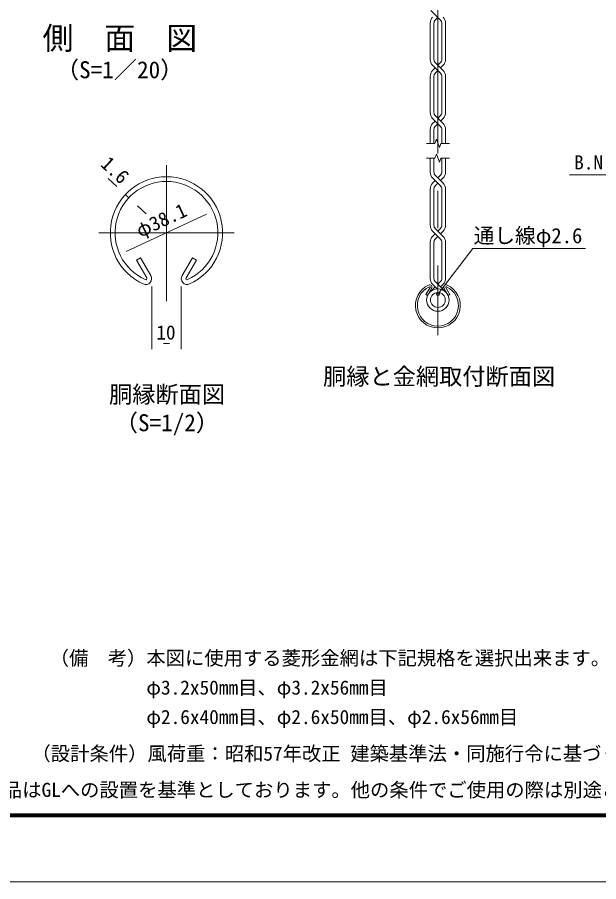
# Model space of a CAD drawing. Units: millimetres, scale not verified, with parts at other scales. Extents: x -4200 to 4200, y -2970 to 2970.
# Drawn here: x -381 to 1593, y -2970 to -36 of the extents above; entities that cross this region are included whole.
import ezdxf
from ezdxf.enums import TextEntityAlignment as Align

# ---------------------------------------------------------------- set-up
doc = ezdxf.new("R2010")
doc.units = ezdxf.units.MM
doc.header["$LTSCALE"] = 20
doc.linetypes.add('USER1', pattern=[50.8, 31.75, -6.35, 6.35, -6.35])
for name, color, linetype, lineweight in [('0-0_D-BMK', 2, 'USER1', 13), ('0-1_D-STR1', 1, 'Continuous', 18), ('0-2_D-STR3', 3, 'Continuous', 13), ('0-3_D-STR2', 7, 'Continuous', 9), ('0-4_D-STR-DIM', 7, 'Continuous', 9), ('0-6_D-STR-TXT', 7, 'Continuous', 9), ('0-8_D-TTL', 7, 'Continuous', 9)]:
    doc.layers.add(name, color=color, linetype=linetype, lineweight=lineweight)
doc.layers.add('0-7_D-TTL-TXT', color=7, linetype='Continuous')
doc.styles.add('ＭＳ ゴシック', font='')
doc.styles.get('ＭＳ ゴシック').set_extended_font_data('MS Gothic')

msp = doc.modelspace()

# ---------------------------------------------------------------- linework, layer by layer
at = {"layer": '0-0_D-BMK'}
for p, q in [((1046.96, 136.9), (1046.96, -1115.42)), ((125.67, -999.4), (125.67, -537.84)), ((-104.07, -767.58), (355.41, -767.58))]:
    msp.add_line(p, q, dxfattribs=at)
at = {"layer": '0-1_D-STR1'}
for p, q in [((23.85, -860.11), (37.74, -852.09)), ((58.94, -920.89), (23.85, -860.11)), ((72.83, -912.87), (37.74, -852.09)), ((178.52, -912.87), (213.61, -852.09)), ((192.41, -920.89), (227.5, -860.11)), ((227.5, -860.11), (213.61, -852.09)), ((1020.27, -952.9), (1006.23, -977.21)), ((1025.83, -956.11), (1011.79, -980.42)), ((1068.1, -956.11), (1082.14, -980.42)), ((1073.66, -952.9), (1087.7, -977.21)), ((1006.23, -977.21), (1011.79, -980.42)), ((1087.7, -977.21), (1082.14, -980.42))]:
    msp.add_line(p, q, dxfattribs=at)
for centre, radius, start, end in [((125.67, -767.58), 190.5, 294.32478, 245.67522), ((125.67, -767.58), 174.46, 294.32478, 245.67522), ((55.46, -922.9), 20.05, 245.67522, 30), ((55.46, -922.9), 4.01, 245.67522, 30), ((195.88, -922.9), 20.05, 150, 294.32478), ((195.88, -922.9), 4.01, 150, 294.32478), ((1046.97, -1014.22), 76.2, 114.32478, 65.67522), ((1046.97, -1014.22), 69.78, 114.32478, 65.67522), ((1018.88, -952.1), 8.02, 330, 114.32478), ((1018.88, -952.1), 1.6, 330, 114.32478), ((1075.05, -952.1), 8.02, 65.67522, 210), ((1075.05, -952.1), 1.6, 65.67522, 210)]:
    msp.add_arc(centre, radius, start, end, dxfattribs=at)
at = {"layer": '0-2_D-STR3'}
msp.add_circle((1046.96, -975.63), 5.2, dxfattribs=at)
at = {"layer": '0-3_D-STR2'}
for p, q in [((1046.96, -36.36), (1023.24, -12.63)), ((1020.88, -55.9), (1020.88, -179.14)), ((1033.71, -56.9), (1033.71, -178.14)), ((1038.86, -44.46), (1046.96, -36.36)), ((1055.07, -44.46), (1046.96, -36.36)), ((1060.22, -56.9), (1060.22, -178.14)), ((1073.05, -55.9), (1073.05, -179.14)), ((1046.96, -216.83), (1029.08, -198.94)), ((1064.85, -216.57), (1038.86, -190.58)), ((1055.07, -190.58), (1046.96, -198.68)), ((1064.85, -198.94), (1056.04, -207.76)), ((1037.89, -207.76), (1029.08, -216.57)), ((1029.08, -216.57), (1037.89, -207.76)), ((1038.86, -224.93), (1046.96, -216.83)), ((1055.07, -224.93), (1046.96, -216.83)), ((1020.88, -236.37), (1020.88, -359.62)), ((1033.71, -237.38), (1033.71, -358.61)), ((1060.22, -237.38), (1060.22, -358.61)), ((1073.05, -236.37), (1073.05, -359.62)), ((1046.96, -397.31), (1029.08, -379.42)), ((1064.85, -397.04), (1038.86, -371.05)), ((1055.07, -371.05), (1046.96, -379.16)), ((1064.85, -379.42), (1056.04, -388.23)), ((1037.89, -388.23), (1029.08, -397.04)), ((1029.08, -397.04), (1037.89, -388.23)), ((1038.86, -405.41), (1046.96, -397.31)), ((1055.07, -405.41), (1046.96, -397.31)), ((1020.88, -416.84), (1020.88, -464.26)), ((1033.71, -417.85), (1033.71, -464.26)), ((1060.22, -417.85), (1060.22, -464.26)), ((1073.05, -416.84), (1073.05, -464.26)), ((1020.88, -561.67), (1020.88, -514.26)), ((1033.71, -560.67), (1033.71, -514.26)), ((1060.22, -560.67), (1060.22, -514.26)), ((1073.05, -561.67), (1073.05, -514.26)), ((1055.07, -607.46), (1029.08, -581.47)), ((1064.85, -599.1), (1038.86, -573.11)), ((1055.07, -573.11), (1046.96, -581.21)), ((1064.85, -581.47), (1056.04, -590.29)), ((1037.89, -590.29), (1029.08, -599.1)), ((1046.96, -599.36), (1038.86, -607.46)), ((1020.88, -742.15), (1020.88, -618.9)), ((1033.71, -741.14), (1033.71, -619.91)), ((1060.22, -741.14), (1060.22, -619.91)), ((1073.05, -742.15), (1073.05, -618.9)), ((1055.07, -787.94), (1029.08, -761.95)), ((1064.85, -779.57), (1038.86, -753.58)), ((1055.07, -753.58), (1046.96, -761.69)), ((1064.85, -761.95), (1056.04, -770.76)), ((1037.89, -770.76), (1029.08, -779.57)), ((1046.96, -779.84), (1038.86, -787.94)), ((1020.88, -922.62), (1020.88, -799.37)), ((1033.71, -921.61), (1033.71, -800.38)), ((1060.22, -921.61), (1060.22, -800.38)), ((1073.05, -922.62), (1073.05, -799.37)), ((1038.86, -934.06), (1070.69, -965.89)), ((1055.07, -934.06), (1046.96, -942.16)), ((1037.89, -951.23), (1023.24, -965.89)), ((1029.08, -942.42), (1044.34, -957.69)), ((1064.85, -942.42), (1056.04, -951.23))]:
    msp.add_line(p, q, dxfattribs=at)
for radius in [38.1, 25.27]:
    msp.add_circle((1046.96, -995.7), radius, dxfattribs=at)
for centre, radius, start, end in [((1048.88, -55.9), 28, 135, 180), ((1048.88, -55.9), 15.2, 131.19984, 183.80396), ((1045.05, -55.9), 15.2, 356.19604, 48.80016), ((1045.05, -55.9), 28, 0, 45), ((1048.88, -179.14), 28, 180, 225), ((1048.88, -179.14), 15.2, 176.19604, 228.80016), ((1045.05, -179.14), 15.2, 311.19984, 3.80396), ((1045.05, -179.14), 28, 315, 0), ((1048.88, -236.37), 28, 135, 180), ((1048.88, -236.37), 15.2, 131.19984, 183.80396), ((1045.05, -236.37), 15.2, 356.19604, 48.80016), ((1045.05, -236.37), 28, 0, 45), ((1048.88, -359.62), 28, 180, 225), ((1048.88, -359.62), 15.2, 176.19604, 228.80016), ((1045.05, -359.62), 15.2, 311.19984, 3.80396), ((1045.05, -359.62), 28, 315, 0), ((1048.88, -416.84), 28, 135, 180), ((1048.88, -416.84), 15.2, 131.19984, 183.80396), ((1045.05, -416.84), 15.2, 356.19604, 48.80016), ((1045.05, -416.84), 28, 0, 45), ((1048.88, -561.67), 28, 180, 225), ((1048.88, -561.67), 15.2, 176.19604, 228.80016), ((1045.05, -561.67), 15.2, 311.19984, 3.80396), ((1045.05, -561.67), 28, 315, 0), ((1048.88, -618.9), 28, 135, 180), ((1048.88, -618.9), 15.2, 131.19984, 183.80396), ((1045.05, -618.9), 15.2, 356.19604, 48.80016), ((1045.05, -618.9), 28, 0, 45), ((1048.88, -742.15), 28, 180, 225), ((1048.88, -742.15), 15.2, 176.19604, 228.80016), ((1045.05, -742.15), 15.2, 311.19984, 3.80396), ((1045.05, -742.15), 28, 315, 0), ((1048.88, -799.37), 28, 135, 180), ((1048.88, -799.37), 15.2, 131.19984, 183.80396), ((1045.05, -799.37), 15.2, 356.19604, 48.80016), ((1045.05, -799.37), 28, 0, 45), ((1048.88, -922.62), 28, 180, 225), ((1048.88, -922.62), 15.2, 176.19604, 228.80016), ((1045.05, -922.62), 15.2, 311.19984, 3.80396), ((1045.05, -922.62), 28, 315, 0)]:
    msp.add_arc(centre, radius, start, end, dxfattribs=at)
at = {"layer": '0-4_D-STR-DIM'}
for p, q in [((1007.83, -464.26), (1036.7, -464.26)), ((1041.83, -450.16), (1036.7, -464.26)), ((1052.1, -478.36), (1041.83, -450.16)), ((1057.23, -464.26), (1052.1, -478.36)), ((1057.23, -464.26), (1086.1, -464.26)), ((1007.83, -514.26), (1036.7, -514.26)), ((1041.83, -500.16), (1036.7, -514.26)), ((1052.1, -528.35), (1041.83, -500.16)), ((1057.23, -514.26), (1052.1, -528.35)), ((1057.23, -514.26), (1086.1, -514.26)), ((-43.21, -610.71), (-72.52, -583.49)), ((-2.15, -648.85), (-13.9, -637.94)), ((-10.73, -831.18), (262.07, -703.98)), ((27.16, -676.08), (56.46, -703.3)), ((75.67, -950.15), (75.67, -1162.95)), ((175.67, -950.15), (175.67, -1162.95)), ((115.67, -1142.95), (135.67, -1142.95))]:
    msp.add_line(p, q, dxfattribs=at)
at = {"layer": '0-6_D-STR-TXT'}
for points in [[(1493.23, -570.93), (1839.3, -570.93), (2003.38, -458.75)], [(1493.23, -570.93), (1839.3, -570.93), (1888.05, -459.1)], [(1547.84, -821.4), (1165.91, -821.4), (1051.36, -969.93)]]:
    msp.add_lwpolyline(points, dxfattribs=at)
at = {"layer": '0-8_D-TTL', "color": 2, "lineweight": 18}
msp.add_lwpolyline([(-4200, 2970), (4200, 2970), (4200, -2970), (-4200, -2970)], close=True, dxfattribs=at)
at = {"layer": '0-8_D-TTL'}
for points in [[(-3930, 2750), (3930, 2750), (3930, -2750), (-3930, -2750)], [(-3927.5, 2747.5), (3927.5, 2747.5), (3927.5, -2747.5), (-3927.5, -2747.5)], [(-3925, 2745), (3925, 2745), (3925, -2745), (-3925, -2745)], [(-3922.5, 2742.5), (3922.5, 2742.5), (3922.5, -2742.5), (-3922.5, -2742.5)], [(-3920, 2740), (3920, 2740), (3920, -2740), (-3920, -2740)]]:
    msp.add_lwpolyline(points, close=True, dxfattribs=at)

# ---------------------------------------------------------------- texts
at = {"layer": '0-4_D-STR-DIM', "style": 'ＭＳ ゴシック'}
for s, rotation, p in [('1.6', 317.113, (-110.69, -549.25)), ('φ38.1', 24.999, (42.62, -797.89))]:
    msp.add_text(s, height=48.09, rotation=rotation, dxfattribs=at).set_placement(p, align=Align.BOTTOM_LEFT)
msp.add_text('10', height=48.09, dxfattribs=at).set_placement((91.27, -1144.2), align=Align.BOTTOM_LEFT)
at = {"layer": '0-6_D-STR-TXT', "style": 'ＭＳ ゴシック'}
for s, height, p in [('B.N（角根）', 48.09, (1509.47, -567)), ('通し線φ2.6', 51.45, (1168.5, -818.29)), ('（設計条件）風荷重：昭和57年改正 建築基準法・同施行令に基づく風圧力に準拠。', 48.09, (-332.45, -2573.6)), ('※本商品はGLへの設置を基準としております。他の条件でご使用の際は別途ご相談ください。', 48.09, (-626.31, -2696.77))]:
    msp.add_text(s, height=height, dxfattribs=at).set_placement(p, align=Align.BOTTOM_LEFT)
at = {"layer": '0-7_D-TTL-TXT', "style": 'ＭＳ ゴシック'}
for s, height, p in [('側\u3000面\u3000図', 76.98, (-295.12, -168.39)), ('（S=1／20）', 57.77, (-249.64, -260.36)), ('胴縁と金網取付断面図', 57.77, (657.12, -1301.36)), ('胴縁断面図', 57.77, (-69.25, -1362.23)), ('（S=1/2）', 57.77, (-49.76, -1458.41)), ('（備\u3000考）本図に使用する菱形金網は下記規格を選択出来ます。', 48.09, (-270.6, -2249.39)), ('\u3000\u3000\u3000\u3000\u3000φ3.2x50mm目、φ3.2x56mm目', 48.09, (-270.6, -2349.39)), ('\u3000\u3000\u3000\u3000\u3000φ2.6x40mm目、φ2.6x50mm目、φ2.6x56mm目', 48.09, (-270.6, -2449.39))]:
    msp.add_text(s, height=height, dxfattribs=at).set_placement(p, align=Align.BOTTOM_LEFT)

doc.saveas('drawing.dxf')
